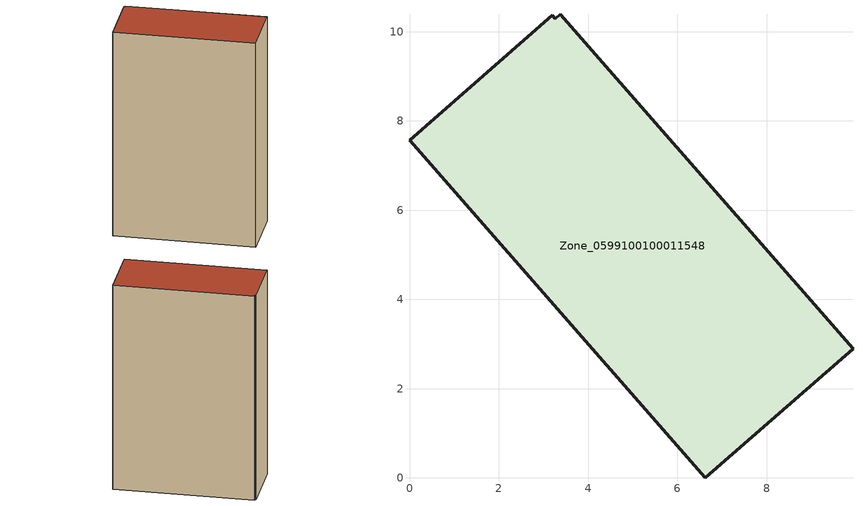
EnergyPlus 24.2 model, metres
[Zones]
Zone_0599100100011548
 floor ground (C_G): 3.37,10.39 9.94,2.9 6.63,0 0,7.57 3.2,10.36 3.26,10.29 z4.22
 wall outside (C_F): 6.63,0 9.94,2.9 3.37,10.39 3.26,10.29 3.2,10.36 0,7.57 6.63,0 z4.22:19.72
 roof outside (C_R): 9.94,2.9 3.37,10.39 3.26,10.29 3.2,10.36 0,7.57 6.63,0 z19.72
[BUILDING]
Pand.0599100100011548: North Axis=0; Terrain=City; Loads Convergence Tolerance Value=0.04; Temperature Convergence Tolerance Value=0.4; Solar Distribution=FullExterior; Maximum Number of Warmup Days=25; Minimum Number of Warmup Days=1
[Site:Location]
Rotterdam.The.Hague.AP_ZH_NLD Design_Conditions: Latitude=51.96; Longitude=4.45; Time Zone=1; Elevation=-4.5
[SITE:GROUNDTEMPERATURE:BUILDINGSURFACE]
18, 18, 18, 18, 18, 18, 18, 18, 18, 18, 18, 18
[MATERIAL] Thermal Absorptance=0.9; Solar Absorptance=0.7; Visible Absorptance=0.7
Name | Roughness | Thickness | Conductivity | Density | Specific Heat
G.TI.2015-2018 | MediumSmooth | 0.15 | 0.0428571 | 540 | 1210
F.TI.2015-2018 | Rough | 0.3 | 0.0666667 | 1920 | 840
R.TI.2015-2018 | MediumRough | 0.2 | 0.0333333 | 1500 | 1000
[CONSTRUCTION]
C_G: G.TI.2015-2018
C_F: F.TI.2015-2018
C_R: R.TI.2015-2018
[ZONE]
Zone_0599100100011548: Type=1; Multiplier=1; Ceiling Height=Autocalculate; Volume=Autocalculate; Floor Area=autocalculate; Part of Total Floor Area=Yes
[ZONEINFILTRATION:DESIGNFLOWRATE]
Infil_Zone_0599100100011548: Zone or ZoneList or Space or SpaceList=Zone_0599100100011548; Schedule=AlwaysOn; Design Flow Rate Calculation Method=Flow/Area; Flow Rate per Floor Area=0.0015; Constant Term Coefficient=1; Temperature Term Coefficient=0; Velocity Term Coefficient=0; Velocity Squared Term Coefficient=0
[HVACTEMPLATE:ZONE:IDEALLOADSAIRSYSTEM]
Zone_0599100100011548: Maximum Heating Supply Air Temperature=50; Minimum Cooling Supply Air Temperature=13; Maximum Heating Supply Air Humidity Ratio=0.0156; Minimum Cooling Supply Air Humidity Ratio=0.0077; Heating Limit=NoLimit; Cooling Limit=NoLimit; Dehumidification Control Type=ConstantSensibleHeatRatio; Cooling Sensible Heat Ratio=0.7; Dehumidification Setpoint=60; Humidification Control Type=None; Humidification Setpoint=30; Outdoor Air Method=None; Outdoor Air Flow Rate per Person=0.00944; Outdoor Air Flow Rate per Zone Floor Area=0; Outdoor Air Flow Rate per Zone=0; Demand Controlled Ventilation Type=None; Outdoor Air Economizer Type=NoEconomizer; Heat Recovery Type=None; Sensible Heat Recovery Effectiveness=0.7; Latent Heat Recovery Effectiveness=0.65
[ZONECONTROL:THERMOSTAT]
ThermostatControl_Zone_0599100100011548: Zone or ZoneList=Zone_0599100100011548; Control Type Schedule=DualSetpointControlType; Control 1=Thermostat_Zone_0599100100011548; Temperature Difference Between Cutout And Setpoint=0
[THERMOSTATSETPOINT:DUALSETPOINT]
Thermostat_Zone_0599100100011548: Heating Setpoint Temperature Schedule=HeatingSetpoint_Zone_0599100100011548; Cooling Setpoint Temperature Schedule=CoolingSetpoint_Zone_0599100100011548
[SCHEDULE:COMPACT]
HeatingSetpoint_Zone_0599100100011548: Through: 12/31, For: AllDays, Until: 24:00, 21
CoolingSetpoint_Zone_0599100100011548: Through: 12/31, For: AllDays, Until: 24:00, 24
DualSetpointControlType: Through: 12/31, For: AllDays, Until: 24:00, 4
AlwaysOn: Through: 12/31, For: AllDays, Until: 24:00, 1
